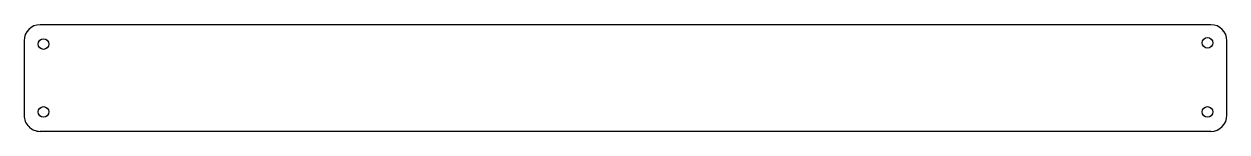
# Model space of a CAD drawing. Header units: millimetres. Extents: x 6 to 253, y 6 to 28.
import ezdxf

# ---------------------------------------------------------------- set-up
doc = ezdxf.new("R2010")
doc.units = ezdxf.units.MM

# ---------------------------------------------------------------- blocks, each defined once
blk = doc.blocks.new('acrylic-guard')
at = {"color": 0}
for p, q in [((266.06, -11.77), (25.02, -11.77)), ((21.72, -15.08), (21.72, -30.47)), ((269.37, -30.46), (269.37, -15.08)), ((25.03, -33.77), (266.06, -33.77))]:
    blk.add_line(p, q, dxfattribs=at)
for centre in [(25.72, -15.77), (265.37, -15.5), (25.72, -29.77), (265.37, -29.77)]:
    blk.add_circle(centre, 1.1, dxfattribs=at)
for centre, start, end in [((25.02, -15.08), 90.052, 180.052), ((266.06, -15.08), 0.052, 90.052), ((25.02, -30.47), 180.052, 270.052), ((266.06, -30.47), 270.052, 0.052)]:
    blk.add_arc(centre, 3.31, start, end, dxfattribs=at)

msp = doc.modelspace()

# ---------------------------------------------------------------- block references
at = {"xscale": 1.000000539999999, "yscale": 1.000000539999999, "zscale": 1.000000539999999}
msp.add_blockref('acrylic-guard', (-15.98, 40.01), dxfattribs=at)

doc.saveas('drawing.dxf')
